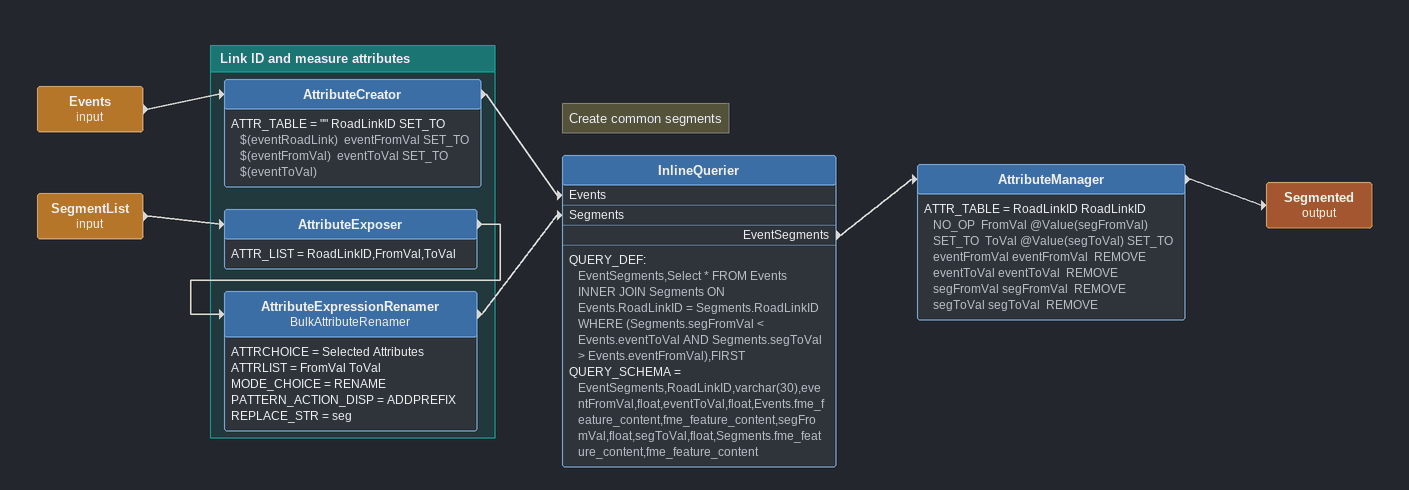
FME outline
Events (input)
    -> AttributeCreator
SegmentList (input)
    -> AttributeExposer
Note: Create common segments
InlineQuerier
    QUERY_DEF:
      EventSegments,Select * FROM Events
      INNER JOIN Segments ON Events.RoadLinkID = Segments.RoadLinkID
      WHERE (Segments.segFromVal < Events.eventToVal AND Segments.segToVal > Events.eventFromVal),FIRST
    QUERY_SCHEMA = EventSegments,RoadLinkID,varchar(30),eventFromVal,float,eventToVal,float,Events.fme_feature_content,fme_feature_content,segFromVal,float,segToVal,float,Segments.fme_feature_content,fme_feature_content
    EventSegments -> AttributeManager
AttributeManager
    ATTR_TABLE = RoadLinkID RoadLinkID  NO_OP  FromVal @Value(segFromVal) SET_TO  ToVal @Value(segToVal) SET_TO eventFromVal eventFromVal  REMOVE eventToVal eventToVal  REMOVE segFromVal segFromVal  REMOVE segToVal segToVal  REMOVE
    -> Segmented (output)
Segmented (output)

Bookmark: Link ID and measure attributes
AttributeCreator
    ATTR_TABLE = "" RoadLinkID SET_TO $(eventRoadLink)  eventFromVal SET_TO $(eventFromVal)  eventToVal SET_TO $(eventToVal)
    -> InlineQuerier [Events]
AttributeExposer
    ATTR_LIST = RoadLinkID,FromVal,ToVal
    -> AttributeExpressionRenamer
AttributeExpressionRenamer: BulkAttributeRenamer
    ATTRCHOICE = Selected Attributes
    ATTRLIST = FromVal ToVal
    MODE_CHOICE = RENAME
    PATTERN_ACTION_DISP = ADDPREFIX
    REPLACE_STR = seg
    -> InlineQuerier [Segments]
